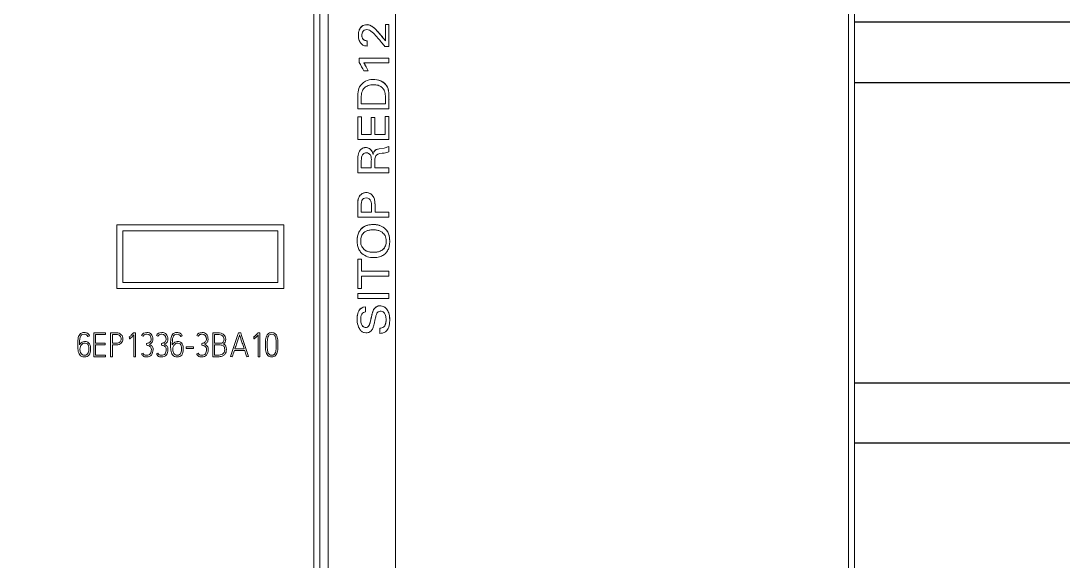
# Model space of a CAD drawing. Header units: millimetres. Extents: x 41350 to 54029, y 25852 to 34717.
# Drawn here: x 47070 to 47156.8, y 33707.2 to 33752.2 of the extents above; entities that cross this region are included whole.
import ezdxf

# ---------------------------------------------------------------- set-up
doc = ezdxf.new("R2010")
doc.units = ezdxf.units.MM
doc.set_wipeout_variables(frame=1)
for name, color, linetype, lineweight in [('000-PI-Oprema', 30, 'Continuous', 5), ('000-SI-Oprema', 30, 'Continuous', 5), ('SI-ORMAR-Oprema', 30, 'Continuous', 5)]:
    doc.layers.add(name, color=color, linetype=linetype, lineweight=lineweight)
doc.layers.add('004-PI-DIN Šina', color=3, linetype='Continuous')

# ---------------------------------------------------------------- blocks, each defined once
blk = doc.blocks.new('*U276')
at = {"layer": '004-PI-DIN Šina'}
blk.add_lwpolyline([(440, -17.5), (440, 17.5), (0, 17.5), (0, -17.5)], close=True, dxfattribs=at)
for points in [[(0, 12.5), (440, 12.5)], [(0, -12.5), (440, -12.5)]]:
    blk.add_lwpolyline(points, dxfattribs=at)
blk = doc.blocks.new('SITOP PSU8200')
blk.add_wipeout([(0, 125), (90, 125), (90, 0), (0, 0)]).dxf.layer = '000-PI-Oprema'
at = {"layer": '000-PI-Oprema'}
for p, q in [((90, 121.75), (90, 34.7)), ((73.6, 57.832), (73.6, 63.132)), ((73.6, 63.132), (87.5, 63.132)), ((74.1, 58.332), (74.1, 62.632)), ((74.1, 62.632), (87, 62.632)), ((87, 62.632), (87, 58.332)), ((87.5, 63.132), (87.5, 57.832)), ((87, 58.332), (74.1, 58.332)), ((87.5, 57.832), (73.6, 57.832))]:
    blk.add_line(p, q, dxfattribs=at)
for points, knots in [([(71.323, 53.923), (71.28, 54.005), (71.22, 54.068), (71.065, 54.157), (70.977, 54.179), (70.79, 54.179), (70.716, 54.165), (70.596, 54.11), (70.546, 54.072), (70.468, 53.975), (70.438, 53.919), (70.395, 53.789), (70.381, 53.719), (70.362, 53.567), (70.356, 53.488), (70.355, 53.405)], [0, 0, 0, 0, 0.154506, 0.154506, 0.308664, 0.308664, 0.448109, 0.448109, 0.586777, 0.586777, 0.72417, 0.72417, 0.862085, 0.862085, 1, 1, 1, 1]), ([(70.493, 53.155), (70.493, 53.296), (70.497, 53.42), (70.51, 53.639), (70.526, 53.731), (70.577, 53.883), (70.616, 53.941), (70.718, 54.02), (70.788, 54.04), (70.949, 54.04), (71.012, 54.024), (71.123, 53.961), (71.166, 53.916), (71.195, 53.857)], [0, 0, 0, 0, 0.180033, 0.180033, 0.360065, 0.360065, 0.539529, 0.539529, 0.719689, 0.719689, 0.859455, 0.859455, 1, 1, 1, 1]), ([(73.788, 54.116), (73.717, 54.146), (73.635, 54.162), (73.389, 54.162), (73.236, 54.162), (73.082, 54.162)], [0, 0, 0, 0, 0.376445, 0.376445, 1, 1, 1, 1]), ([(73.223, 53.144), (73.33, 53.144), (73.436, 53.144), (73.718, 53.144), (73.859, 53.195), (74.012, 53.343), (74.048, 53.395), (74.096, 53.514), (74.108, 53.576), (74.108, 53.705), (74.096, 53.769), (74.048, 53.892), (74.013, 53.948), (73.918, 54.046), (73.859, 54.085), (73.788, 54.116)], [0, 0, 0, 0, 0.155477, 0.155477, 0.412756, 0.412756, 0.530021, 0.530021, 0.647981, 0.647981, 0.765204, 0.765204, 0.883097, 0.883097, 1, 1, 1, 1]), ([(73.223, 54.02), (73.33, 54.02), (73.436, 54.02), (73.613, 54.02), (73.675, 54.009), (73.78, 53.965), (73.824, 53.936), (73.896, 53.864), (73.923, 53.823), (73.958, 53.732), (73.967, 53.686), (73.967, 53.596), (73.959, 53.552), (73.926, 53.467), (73.9, 53.43), (73.829, 53.363), (73.785, 53.336), (73.68, 53.296), (73.616, 53.285), (73.436, 53.285), (73.33, 53.285), (73.223, 53.285)], [0, 0, 0, 0, 0.138437, 0.138437, 0.229965, 0.229965, 0.322093, 0.322093, 0.414221, 0.414221, 0.507071, 0.507071, 0.597457, 0.597457, 0.688595, 0.688595, 0.779179, 0.779179, 0.869764, 0.869764, 1, 1, 1, 1]), ([(74.952, 54.129), (74.919, 54.092), (74.884, 54.054), (74.814, 53.978), (74.781, 53.944), (74.72, 53.881), (74.693, 53.854), (74.645, 53.812), (74.628, 53.799), (74.619, 53.793)], [0, 0, 0, 0, 0.246301, 0.246301, 0.49535, 0.49535, 0.747675, 0.747675, 1, 1, 1, 1]), ([(74.673, 53.662), (74.685, 53.666), (74.704, 53.679), (74.756, 53.721), (74.79, 53.753), (74.877, 53.84), (74.935, 53.901), (75.007, 53.979)], [0, 0, 0, 0, 0.329547, 0.329547, 0.664773, 0.664773, 1, 1, 1, 1]), ([(75.146, 54.151), (75.123, 54.151), (75.1, 54.151), (75.042, 54.151), (75.006, 54.151), (74.971, 54.151)], [0, 0, 0, 0, 0.395349, 0.395349, 1, 1, 1, 1]), ([(75.779, 53.865), (75.797, 53.902), (75.819, 53.932), (75.869, 53.978), (75.895, 53.996), (75.951, 54.02), (75.979, 54.028), (76.009, 54.033)], [0, 0, 0, 0, 0.333311, 0.333311, 0.663719, 0.663719, 1, 1, 1, 1]), ([(76.009, 54.033), (76.039, 54.038), (76.067, 54.04), (76.335, 54.04), (76.456, 53.897), (76.456, 53.549), (76.444, 53.499), (76.398, 53.421), (76.368, 53.389), (76.296, 53.339), (76.255, 53.32), (76.164, 53.29), (76.12, 53.276), (76.076, 53.263)], [0, 0, 0, 0, 0.059158, 0.059158, 0.56586, 0.56586, 0.674388, 0.674388, 0.782915, 0.782915, 0.890874, 0.890874, 1, 1, 1, 1]), ([(76.314, 53.199), (76.347, 53.216), (76.381, 53.235), (76.447, 53.277), (76.477, 53.304), (76.533, 53.367), (76.555, 53.404), (76.589, 53.491), (76.597, 53.545), (76.597, 53.793), (76.553, 53.933), (76.38, 54.129), (76.256, 54.179), (76.095, 54.179)], [0, 0, 0, 0, 0.104207, 0.104207, 0.209327, 0.209327, 0.313022, 0.313022, 0.416716, 0.416716, 0.708358, 0.708358, 1, 1, 1, 1]), ([(77.019, 53.865), (77.037, 53.902), (77.059, 53.932), (77.109, 53.978), (77.135, 53.996), (77.191, 54.02), (77.219, 54.028), (77.249, 54.033)], [0, 0, 0, 0, 0.333311, 0.333311, 0.663719, 0.663719, 1, 1, 1, 1]), ([(77.249, 54.033), (77.279, 54.038), (77.307, 54.04), (77.575, 54.04), (77.696, 53.897), (77.696, 53.549), (77.684, 53.499), (77.638, 53.421), (77.608, 53.389), (77.536, 53.339), (77.495, 53.32), (77.405, 53.29), (77.36, 53.276), (77.316, 53.263)], [0, 0, 0, 0, 0.059158, 0.059158, 0.56586, 0.56586, 0.674388, 0.674388, 0.782915, 0.782915, 0.890874, 0.890874, 1, 1, 1, 1]), ([(77.554, 53.199), (77.588, 53.216), (77.621, 53.235), (77.687, 53.277), (77.718, 53.304), (77.773, 53.367), (77.796, 53.404), (77.829, 53.491), (77.837, 53.545), (77.837, 53.793), (77.794, 53.933), (77.62, 54.129), (77.496, 54.179), (77.335, 54.179)], [0, 0, 0, 0, 0.104207, 0.104207, 0.209327, 0.209327, 0.313022, 0.313022, 0.416716, 0.416716, 0.708358, 0.708358, 1, 1, 1, 1]), ([(79.043, 53.923), (79.001, 54.005), (78.941, 54.068), (78.786, 54.157), (78.698, 54.179), (78.511, 54.179), (78.436, 54.165), (78.316, 54.11), (78.267, 54.072), (78.189, 53.975), (78.159, 53.919), (78.116, 53.789), (78.102, 53.719), (78.083, 53.567), (78.077, 53.488), (78.076, 53.405)], [0, 0, 0, 0, 0.154506, 0.154506, 0.308664, 0.308664, 0.448109, 0.448109, 0.586777, 0.586777, 0.72417, 0.72417, 0.862085, 0.862085, 1, 1, 1, 1]), ([(78.214, 53.155), (78.214, 53.296), (78.217, 53.42), (78.23, 53.639), (78.247, 53.731), (78.298, 53.883), (78.337, 53.941), (78.439, 54.02), (78.509, 54.04), (78.67, 54.04), (78.733, 54.024), (78.844, 53.961), (78.887, 53.916), (78.916, 53.857)], [0, 0, 0, 0, 0.180033, 0.180033, 0.360065, 0.360065, 0.539529, 0.539529, 0.719689, 0.719689, 0.859455, 0.859455, 1, 1, 1, 1]), ([(80.373, 53.865), (80.392, 53.902), (80.413, 53.932), (80.463, 53.978), (80.49, 53.996), (80.545, 54.02), (80.574, 54.028), (80.603, 54.033)], [0, 0, 0, 0, 0.333311, 0.333311, 0.663719, 0.663719, 1, 1, 1, 1]), ([(80.603, 54.033), (80.633, 54.038), (80.662, 54.04), (80.93, 54.04), (81.05, 53.897), (81.05, 53.549), (81.039, 53.499), (80.992, 53.421), (80.963, 53.389), (80.89, 53.339), (80.85, 53.32), (80.759, 53.29), (80.714, 53.276), (80.67, 53.263)], [0, 0, 0, 0, 0.059158, 0.059158, 0.56586, 0.56586, 0.674388, 0.674388, 0.782915, 0.782915, 0.890874, 0.890874, 1, 1, 1, 1]), ([(80.909, 53.199), (80.942, 53.216), (80.975, 53.235), (81.041, 53.277), (81.072, 53.304), (81.128, 53.367), (81.15, 53.404), (81.183, 53.491), (81.191, 53.545), (81.191, 53.793), (81.148, 53.933), (80.974, 54.129), (80.85, 54.179), (80.69, 54.179)], [0, 0, 0, 0, 0.104207, 0.104207, 0.209327, 0.209327, 0.313022, 0.313022, 0.416716, 0.416716, 0.708358, 0.708358, 1, 1, 1, 1]), ([(82.28, 54.119), (82.202, 54.146), (82.115, 54.159), (81.873, 54.159), (81.725, 54.159), (81.577, 54.159)], [0, 0, 0, 0, 0.389262, 0.389262, 1, 1, 1, 1]), ([(81.718, 54.018), (81.819, 54.018), (81.92, 54.018), (82.095, 54.018), (82.162, 54.008), (82.284, 53.969), (82.337, 53.942), (82.382, 53.907)], [0, 0, 0, 0, 0.405955, 0.405955, 0.703873, 0.703873, 1, 1, 1, 1]), ([(82.382, 53.907), (82.426, 53.871), (82.46, 53.829), (82.508, 53.731), (82.52, 53.677), (82.52, 53.515), (82.492, 53.433), (82.379, 53.315), (82.302, 53.285), (82.042, 53.285), (81.88, 53.285), (81.718, 53.285)], [0, 0, 0, 0, 0.120276, 0.120276, 0.23975, 0.23975, 0.448419, 0.448419, 0.656341, 0.656341, 1, 1, 1, 1]), ([(82.479, 53.227), (82.536, 53.27), (82.581, 53.324), (82.646, 53.455), (82.662, 53.531), (82.662, 53.698), (82.646, 53.771), (82.583, 53.904), (82.539, 53.961), (82.426, 54.055), (82.359, 54.092), (82.28, 54.119)], [0, 0, 0, 0, 0.21165, 0.21165, 0.42225, 0.42225, 0.615136, 0.615136, 0.807568, 0.807568, 1, 1, 1, 1]), ([(83.43, 52.83), (83.471, 52.952), (83.512, 53.077), (83.597, 53.33), (83.637, 53.448), (83.711, 53.664), (83.742, 53.757), (83.768, 53.836)], [0, 0, 0, 0, 0.332745, 0.332745, 0.665812, 0.665812, 1, 1, 1, 1]), ([(83.818, 53.987), (83.826, 53.965), (83.842, 53.914), (83.892, 53.757), (83.922, 53.664), (83.992, 53.447), (84.03, 53.33), (84.114, 53.077), (84.154, 52.952), (84.193, 52.83)], [0, 0, 0, 0, 0.249187, 0.249187, 0.49992, 0.49992, 0.750079, 0.750079, 1, 1, 1, 1]), ([(85.316, 54.129), (85.283, 54.092), (85.249, 54.054), (85.178, 53.978), (85.146, 53.944), (85.085, 53.881), (85.057, 53.854), (85.009, 53.812), (84.993, 53.799), (84.983, 53.793)], [0, 0, 0, 0, 0.246301, 0.246301, 0.49535, 0.49535, 0.747675, 0.747675, 1, 1, 1, 1]), ([(85.037, 53.662), (85.05, 53.666), (85.069, 53.679), (85.12, 53.721), (85.155, 53.753), (85.242, 53.84), (85.3, 53.901), (85.372, 53.979)], [0, 0, 0, 0, 0.329547, 0.329547, 0.664773, 0.664773, 1, 1, 1, 1]), ([(85.51, 54.151), (85.487, 54.151), (85.464, 54.151), (85.406, 54.151), (85.371, 54.151), (85.336, 54.151)], [0, 0, 0, 0, 0.395349, 0.395349, 1, 1, 1, 1]), ([(86.49, 54.173), (86.353, 54.173), (86.244, 54.132), (86.116, 54.005), (86.08, 53.951), (86.031, 53.829), (86.012, 53.761), (85.988, 53.613), (85.981, 53.533), (85.978, 53.361), (85.976, 53.27), (85.976, 53.164), (85.976, 53.154), (85.976, 53.048), (85.977, 52.957), (85.981, 52.787), (85.988, 52.707), (86.012, 52.559), (86.03, 52.492), (86.081, 52.37), (86.117, 52.316), (86.165, 52.27)], [0, 0, 0, 0, 0.177737, 0.177737, 0.278353, 0.278353, 0.379778, 0.379778, 0.481203, 0.481203, 0.583119, 0.583119, 0.594059, 0.594059, 0.695975, 0.695975, 0.797396, 0.797396, 0.898816, 0.898816, 1, 1, 1, 1]), ([(86.18, 52.503), (86.161, 52.556), (86.147, 52.617), (86.128, 52.75), (86.122, 52.822), (86.119, 52.977), (86.118, 53.059), (86.118, 53.154), (86.118, 53.164), (86.118, 53.263), (86.119, 53.346), (86.123, 53.502), (86.128, 53.573), (86.144, 53.707), (86.158, 53.766), (86.197, 53.87), (86.225, 53.914), (86.262, 53.951)], [0, 0, 0, 0, 0.13694, 0.13694, 0.273879, 0.273879, 0.410836, 0.410836, 0.427436, 0.427436, 0.570291, 0.570291, 0.713127, 0.713127, 0.856071, 0.856071, 1, 1, 1, 1]), ([(86.262, 53.951), (86.314, 54.005), (86.39, 54.031), (86.588, 54.031), (86.664, 54.005), (86.717, 53.951)], [0, 0, 0, 0, 0.505133, 0.505133, 1, 1, 1, 1]), ([(86.811, 52.27), (86.858, 52.316), (86.894, 52.37), (86.946, 52.492), (86.964, 52.559), (86.989, 52.707), (86.996, 52.787), (86.999, 52.957), (87, 53.048), (87, 53.154), (87, 53.164), (87, 53.27), (86.999, 53.361), (86.995, 53.533), (86.989, 53.613), (86.966, 53.761), (86.949, 53.829), (86.899, 53.951), (86.863, 54.005), (86.735, 54.132), (86.627, 54.173), (86.49, 54.173)], [0, 0, 0, 0, 0.101552, 0.101552, 0.203103, 0.203103, 0.304655, 0.304655, 0.406702, 0.406702, 0.417657, 0.417657, 0.519704, 0.519704, 0.621261, 0.621261, 0.722734, 0.722734, 0.823398, 0.823398, 1, 1, 1, 1]), ([(86.717, 53.951), (86.752, 53.914), (86.78, 53.87), (86.821, 53.766), (86.835, 53.707), (86.852, 53.574), (86.857, 53.502), (86.86, 53.346), (86.861, 53.263), (86.861, 53.164), (86.861, 53.154), (86.861, 53.059), (86.861, 52.977), (86.857, 52.822), (86.851, 52.75), (86.833, 52.617), (86.818, 52.556), (86.777, 52.45), (86.748, 52.404), (86.66, 52.315), (86.586, 52.289), (86.49, 52.289)], [0, 0, 0, 0, 0.108191, 0.108191, 0.215649, 0.215649, 0.323026, 0.323026, 0.430417, 0.430417, 0.442896, 0.442896, 0.545853, 0.545853, 0.648798, 0.648798, 0.751742, 0.751742, 0.855373, 0.855373, 1, 1, 1, 1]), ([(70.355, 53.405), (70.353, 53.322), (70.352, 53.238), (70.352, 53.089), (70.353, 53.017), (70.357, 52.866), (70.362, 52.79), (70.383, 52.641), (70.399, 52.569), (70.444, 52.432), (70.475, 52.372), (70.556, 52.266), (70.608, 52.224), (70.734, 52.161), (70.811, 52.145), (71.065, 52.145), (71.19, 52.199), (71.367, 52.414), (71.412, 52.581), (71.412, 53.053), (71.356, 53.226), (71.171, 53.4), (71.073, 53.435), (70.951, 53.435)], [0, 0, 0, 0, 0.091329, 0.091329, 0.163947, 0.163947, 0.236945, 0.236945, 0.309557, 0.309557, 0.381653, 0.381653, 0.45375, 0.45375, 0.52566, 0.52566, 0.650558, 0.650558, 0.775688, 0.775688, 0.90998, 0.90998, 1, 1, 1, 1]), ([(70.553, 52.584), (70.536, 52.637), (70.527, 52.689), (70.527, 52.795), (70.53, 52.843), (70.543, 52.929), (70.553, 52.966), (70.566, 53)], [0, 0, 0, 0, 0.309824, 0.309824, 0.654912, 0.654912, 1, 1, 1, 1]), ([(70.611, 53.09), (70.629, 53.117), (70.649, 53.143), (70.736, 53.245), (70.816, 53.285), (70.927, 53.292), (70.942, 53.293), (70.957, 53.294)], [0, 0, 0, 0, 0.23018, 0.23018, 0.897642, 0.897642, 1, 1, 1, 1]), ([(70.957, 53.294), (71.038, 53.294), (71.103, 53.272), (71.231, 53.154), (71.27, 53.014), (71.27, 52.764), (71.267, 52.712), (71.252, 52.594), (71.236, 52.537), (71.185, 52.428), (71.149, 52.382), (71.101, 52.343)], [0, 0, 0, 0, 0.266877, 0.266877, 0.711236, 0.711236, 0.807148, 0.807148, 0.90371, 0.90371, 1, 1, 1, 1]), ([(75.651, 52.4), (75.664, 52.371), (75.681, 52.341), (75.721, 52.28), (75.748, 52.252), (75.815, 52.205), (75.855, 52.185), (75.947, 52.155), (76.003, 52.148), (76.245, 52.148), (76.38, 52.202), (76.567, 52.416), (76.614, 52.571), (76.614, 52.827), (76.607, 52.877), (76.579, 52.964), (76.56, 53.002), (76.509, 53.069), (76.478, 53.098), (76.402, 53.15), (76.36, 53.175), (76.314, 53.199)], [0, 0, 0, 0, 0.082933, 0.082933, 0.165865, 0.165865, 0.248798, 0.248798, 0.33086, 0.33086, 0.547024, 0.547024, 0.763594, 0.763594, 0.822976, 0.822976, 0.882358, 0.882358, 0.941393, 0.941393, 1, 1, 1, 1]), ([(76.084, 53.124), (76.128, 53.117), (76.173, 53.106), (76.264, 53.076), (76.305, 53.055), (76.381, 53.002), (76.412, 52.968), (76.46, 52.884), (76.472, 52.835), (76.472, 52.778)], [0, 0, 0, 0, 0.248912, 0.248912, 0.499854, 0.499854, 0.749011, 0.749011, 1, 1, 1, 1]), ([(76.891, 52.4), (76.904, 52.371), (76.921, 52.341), (76.961, 52.28), (76.988, 52.252), (77.055, 52.205), (77.095, 52.185), (77.187, 52.155), (77.243, 52.148), (77.486, 52.148), (77.62, 52.202), (77.807, 52.416), (77.854, 52.571), (77.854, 52.827), (77.847, 52.877), (77.819, 52.964), (77.8, 53.002), (77.749, 53.069), (77.718, 53.098), (77.642, 53.15), (77.6, 53.175), (77.554, 53.199)], [0, 0, 0, 0, 0.082933, 0.082933, 0.165865, 0.165865, 0.248798, 0.248798, 0.33086, 0.33086, 0.547024, 0.547024, 0.763594, 0.763594, 0.822976, 0.822976, 0.882358, 0.882358, 0.941393, 0.941393, 1, 1, 1, 1]), ([(77.324, 53.124), (77.368, 53.117), (77.413, 53.106), (77.504, 53.076), (77.545, 53.055), (77.621, 53.002), (77.652, 52.968), (77.7, 52.884), (77.712, 52.835), (77.712, 52.778)], [0, 0, 0, 0, 0.248912, 0.248912, 0.499854, 0.499854, 0.749011, 0.749011, 1, 1, 1, 1]), ([(78.076, 53.405), (78.074, 53.322), (78.073, 53.238), (78.073, 53.089), (78.074, 53.017), (78.078, 52.866), (78.083, 52.79), (78.104, 52.641), (78.12, 52.569), (78.164, 52.432), (78.196, 52.372), (78.277, 52.266), (78.329, 52.224), (78.455, 52.161), (78.532, 52.145), (78.786, 52.145), (78.911, 52.199), (79.088, 52.414), (79.132, 52.581), (79.132, 53.053), (79.077, 53.226), (78.892, 53.4), (78.794, 53.435), (78.672, 53.435)], [0, 0, 0, 0, 0.091329, 0.091329, 0.163947, 0.163947, 0.236945, 0.236945, 0.309557, 0.309557, 0.381653, 0.381653, 0.45375, 0.45375, 0.52566, 0.52566, 0.650558, 0.650558, 0.775688, 0.775688, 0.90998, 0.90998, 1, 1, 1, 1]), ([(78.274, 52.584), (78.256, 52.637), (78.247, 52.689), (78.247, 52.795), (78.251, 52.843), (78.264, 52.929), (78.273, 52.966), (78.286, 53)], [0, 0, 0, 0, 0.309824, 0.309824, 0.654912, 0.654912, 1, 1, 1, 1]), ([(78.332, 53.09), (78.35, 53.117), (78.369, 53.143), (78.457, 53.245), (78.537, 53.285), (78.648, 53.292), (78.663, 53.293), (78.677, 53.294)], [0, 0, 0, 0, 0.23018, 0.23018, 0.897642, 0.897642, 1, 1, 1, 1]), ([(78.677, 53.294), (78.759, 53.294), (78.824, 53.272), (78.951, 53.154), (78.991, 53.014), (78.991, 52.764), (78.987, 52.712), (78.973, 52.594), (78.957, 52.537), (78.906, 52.428), (78.87, 52.382), (78.822, 52.343)], [0, 0, 0, 0, 0.266877, 0.266877, 0.711236, 0.711236, 0.807148, 0.807148, 0.90371, 0.90371, 1, 1, 1, 1]), ([(80.245, 52.4), (80.258, 52.371), (80.275, 52.341), (80.316, 52.28), (80.343, 52.252), (80.409, 52.205), (80.449, 52.185), (80.541, 52.155), (80.598, 52.148), (80.84, 52.148), (80.975, 52.202), (81.161, 52.416), (81.208, 52.571), (81.208, 52.827), (81.201, 52.877), (81.174, 52.964), (81.154, 53.002), (81.104, 53.069), (81.073, 53.098), (80.997, 53.15), (80.954, 53.175), (80.909, 53.199)], [0, 0, 0, 0, 0.082933, 0.082933, 0.165865, 0.165865, 0.248798, 0.248798, 0.33086, 0.33086, 0.547024, 0.547024, 0.763594, 0.763594, 0.822976, 0.822976, 0.882358, 0.882358, 0.941393, 0.941393, 1, 1, 1, 1]), ([(80.678, 53.124), (80.722, 53.117), (80.768, 53.106), (80.858, 53.076), (80.9, 53.055), (80.976, 53.002), (81.007, 52.968), (81.055, 52.884), (81.067, 52.835), (81.067, 52.778)], [0, 0, 0, 0, 0.248912, 0.248912, 0.499854, 0.499854, 0.749011, 0.749011, 1, 1, 1, 1]), ([(81.577, 52.162), (81.722, 52.162), (81.867, 52.162), (82.158, 52.162), (82.278, 52.18), (82.46, 52.254), (82.532, 52.302), (82.636, 52.418), (82.671, 52.484), (82.708, 52.628), (82.717, 52.698), (82.717, 52.994), (82.638, 53.148), (82.479, 53.227)], [0, 0, 0, 0, 0.119, 0.119, 0.238554, 0.238554, 0.358109, 0.358109, 0.478079, 0.478079, 0.598523, 0.598523, 1, 1, 1, 1]), ([(81.718, 53.147), (81.88, 53.147), (82.042, 53.147), (82.333, 53.147), (82.427, 53.116), (82.487, 53.055)], [0, 0, 0, 0, 0.556073, 0.556073, 1, 1, 1, 1]), ([(82.487, 53.055), (82.546, 52.994), (82.576, 52.898), (82.576, 52.663), (82.557, 52.58), (82.485, 52.456), (82.44, 52.409), (82.328, 52.345), (82.268, 52.324), (82.137, 52.305), (82.074, 52.3), (81.915, 52.3), (81.816, 52.3), (81.718, 52.3)], [0, 0, 0, 0, 0.18569, 0.18569, 0.331835, 0.331835, 0.477566, 0.477566, 0.622965, 0.622965, 0.767485, 0.767485, 1, 1, 1, 1]), ([(70.748, 52.33), (70.703, 52.359), (70.663, 52.395), (70.596, 52.482), (70.57, 52.53), (70.553, 52.584)], [0, 0, 0, 0, 0.5, 0.5, 1, 1, 1, 1]), ([(71.101, 52.343), (71.053, 52.306), (70.987, 52.287), (70.847, 52.287), (70.795, 52.301), (70.748, 52.33)], [0, 0, 0, 0, 0.592486, 0.592486, 1, 1, 1, 1]), ([(76.472, 52.778), (76.47, 52.611), (76.437, 52.488), (76.308, 52.329), (76.207, 52.289), (75.992, 52.289), (75.931, 52.303), (75.84, 52.356), (75.805, 52.4), (75.779, 52.458)], [0, 0, 0, 0, 0.320725, 0.320725, 0.639666, 0.639666, 0.820432, 0.820432, 1, 1, 1, 1]), ([(77.712, 52.778), (77.71, 52.611), (77.677, 52.488), (77.548, 52.329), (77.447, 52.289), (77.232, 52.289), (77.171, 52.303), (77.08, 52.356), (77.045, 52.4), (77.019, 52.458)], [0, 0, 0, 0, 0.320725, 0.320725, 0.639666, 0.639666, 0.820432, 0.820432, 1, 1, 1, 1]), ([(78.469, 52.33), (78.423, 52.359), (78.384, 52.395), (78.317, 52.482), (78.291, 52.53), (78.274, 52.584)], [0, 0, 0, 0, 0.5, 0.5, 1, 1, 1, 1]), ([(78.822, 52.343), (78.774, 52.306), (78.708, 52.287), (78.568, 52.287), (78.516, 52.301), (78.469, 52.33)], [0, 0, 0, 0, 0.592486, 0.592486, 1, 1, 1, 1]), ([(81.067, 52.778), (81.065, 52.611), (81.032, 52.488), (80.902, 52.329), (80.801, 52.289), (80.587, 52.289), (80.525, 52.303), (80.435, 52.356), (80.399, 52.4), (80.373, 52.458)], [0, 0, 0, 0, 0.320725, 0.320725, 0.639666, 0.639666, 0.820432, 0.820432, 1, 1, 1, 1]), ([(84.24, 52.689), (84.264, 52.611), (84.287, 52.54), (84.329, 52.41), (84.348, 52.354), (84.385, 52.249), (84.403, 52.196), (84.418, 52.148)], [0, 0, 0, 0, 0.313955, 0.313955, 0.626136, 0.626136, 1, 1, 1, 1]), ([(86.165, 52.27), (86.245, 52.189), (86.353, 52.148), (86.625, 52.148), (86.732, 52.189), (86.811, 52.27)], [0, 0, 0, 0, 0.503737, 0.503737, 1, 1, 1, 1]), ([(86.49, 52.289), (86.392, 52.289), (86.317, 52.315), (86.228, 52.404), (86.2, 52.45), (86.18, 52.503)], [0, 0, 0, 0, 0.582569, 0.582569, 1, 1, 1, 1])]:
    blk.add_open_spline(points, degree=3, knots=knots, dxfattribs=at)
for points in [[(71.195, 53.857), (71.238, 53.879), (71.28, 53.901), (71.323, 53.923)], [(71.67, 54.162), (71.67, 53.497), (71.67, 52.832), (71.67, 52.168)], [(72.666, 54.162), (72.334, 54.162), (72.002, 54.162), (71.67, 54.162)], [(71.809, 54.02), (72.094, 54.02), (72.38, 54.02), (72.666, 54.02)], [(71.809, 54.02), (72.094, 54.02), (72.38, 54.02), (72.666, 54.02)], [(71.809, 53.288), (71.809, 53.532), (71.809, 53.776), (71.809, 54.02)], [(72.666, 54.02), (72.666, 54.068), (72.666, 54.115), (72.666, 54.162)], [(73.082, 54.162), (73.082, 53.495), (73.082, 52.829), (73.082, 52.162)], [(73.223, 53.285), (73.223, 53.53), (73.223, 53.775), (73.223, 54.02)], [(74.619, 53.793), (74.624, 53.795), (74.63, 53.797), (74.636, 53.799)], [(74.619, 53.793), (74.624, 53.795), (74.63, 53.797), (74.636, 53.799)], [(74.636, 53.799), (74.638, 53.751), (74.641, 53.704), (74.644, 53.657)], [(74.971, 54.151), (74.965, 54.143), (74.958, 54.136), (74.952, 54.129)], [(75.007, 53.979), (75.007, 53.372), (75.007, 52.766), (75.007, 52.159)], [(75.146, 52.159), (75.146, 52.823), (75.146, 53.487), (75.146, 54.151)], [(76.095, 54.179), (75.882, 54.179), (75.734, 54.095), (75.651, 53.929)], [(75.651, 53.929), (75.693, 53.908), (75.736, 53.886), (75.779, 53.865)], [(77.335, 54.179), (77.122, 54.179), (76.974, 54.095), (76.891, 53.929)], [(76.891, 53.929), (76.934, 53.908), (76.976, 53.886), (77.019, 53.865)], [(78.916, 53.857), (78.958, 53.879), (79.001, 53.901), (79.043, 53.923)], [(80.69, 54.179), (80.477, 54.179), (80.329, 54.095), (80.245, 53.929)], [(80.245, 53.929), (80.288, 53.908), (80.33, 53.886), (80.373, 53.865)], [(81.577, 54.159), (81.577, 53.493), (81.577, 52.828), (81.577, 52.162)], [(81.718, 53.285), (81.718, 53.529), (81.718, 53.774), (81.718, 54.018)], [(83.729, 54.165), (83.508, 53.507), (83.288, 52.85), (83.067, 52.192)], [(83.907, 54.165), (83.848, 54.165), (83.789, 54.165), (83.729, 54.165)], [(83.768, 53.836), (83.794, 53.914), (83.811, 53.965), (83.818, 53.987)], [(84.553, 52.192), (84.338, 52.85), (84.122, 53.507), (83.907, 54.165)], [(84.983, 53.793), (84.989, 53.795), (84.994, 53.797), (85, 53.799)], [(84.983, 53.793), (84.989, 53.795), (84.994, 53.797), (85, 53.799)], [(85, 53.799), (85.003, 53.751), (85.006, 53.704), (85.009, 53.657)], [(85.336, 54.151), (85.329, 54.143), (85.323, 54.136), (85.316, 54.129)], [(85.372, 53.979), (85.372, 53.372), (85.372, 52.766), (85.372, 52.159)], [(85.51, 52.159), (85.51, 52.823), (85.51, 53.487), (85.51, 54.151)], [(70.566, 53.261), (70.536, 53.229), (70.512, 53.194), (70.493, 53.155)], [(70.901, 53.432), (70.766, 53.423), (70.654, 53.366), (70.566, 53.261)], [(70.566, 53), (70.578, 53.033), (70.594, 53.063), (70.611, 53.09)], [(70.951, 53.435), (70.935, 53.434), (70.918, 53.433), (70.901, 53.432)], [(72.613, 53.288), (72.345, 53.288), (72.077, 53.288), (71.809, 53.288)], [(71.809, 53.15), (72.077, 53.15), (72.345, 53.15), (72.613, 53.15)], [(71.809, 52.306), (71.809, 52.587), (71.809, 52.868), (71.809, 53.15)], [(71.809, 53.15), (72.077, 53.15), (72.345, 53.15), (72.613, 53.15)], [(72.613, 53.15), (72.613, 53.196), (72.613, 53.242), (72.613, 53.288)], [(73.223, 52.162), (73.223, 52.489), (73.223, 52.817), (73.223, 53.144)], [(74.644, 53.657), (74.651, 53.657), (74.661, 53.659), (74.673, 53.662)], [(76.076, 53.263), (76.078, 53.217), (76.081, 53.171), (76.084, 53.124)], [(77.316, 53.263), (77.318, 53.217), (77.321, 53.171), (77.324, 53.124)], [(78.286, 53.261), (78.257, 53.229), (78.233, 53.194), (78.214, 53.155)], [(78.622, 53.432), (78.487, 53.423), (78.375, 53.366), (78.286, 53.261)], [(78.286, 53), (78.299, 53.033), (78.315, 53.063), (78.332, 53.09)], [(78.672, 53.435), (78.655, 53.434), (78.639, 53.433), (78.622, 53.432)], [(79.987, 52.997), (79.776, 52.997), (79.565, 52.997), (79.355, 52.997)], [(79.355, 52.997), (79.355, 52.95), (79.355, 52.903), (79.355, 52.855)], [(79.987, 52.855), (79.987, 52.903), (79.987, 52.95), (79.987, 52.997)], [(80.67, 53.263), (80.673, 53.217), (80.675, 53.171), (80.678, 53.124)], [(81.718, 52.3), (81.718, 52.583), (81.718, 52.865), (81.718, 53.147)], [(85.009, 53.657), (85.016, 53.657), (85.026, 53.659), (85.037, 53.662)], [(71.67, 52.168), (72.002, 52.168), (72.334, 52.168), (72.666, 52.168)], [(71.67, 52.168), (72.002, 52.168), (72.334, 52.168), (72.666, 52.168)], [(72.666, 52.306), (72.38, 52.306), (72.094, 52.306), (71.809, 52.306)], [(72.666, 52.168), (72.666, 52.214), (72.666, 52.26), (72.666, 52.306)], [(73.082, 52.162), (73.129, 52.162), (73.176, 52.162), (73.223, 52.162)], [(73.082, 52.162), (73.129, 52.162), (73.176, 52.162), (73.223, 52.162)], [(75.007, 52.159), (75.054, 52.159), (75.1, 52.159), (75.146, 52.159)], [(75.007, 52.159), (75.054, 52.159), (75.1, 52.159), (75.146, 52.159)], [(75.779, 52.458), (75.736, 52.439), (75.693, 52.42), (75.651, 52.4)], [(77.019, 52.458), (76.976, 52.439), (76.934, 52.42), (76.891, 52.4)], [(79.355, 52.855), (79.565, 52.855), (79.776, 52.855), (79.987, 52.855)], [(79.355, 52.855), (79.565, 52.855), (79.776, 52.855), (79.987, 52.855)], [(80.373, 52.458), (80.33, 52.439), (80.288, 52.42), (80.245, 52.4)], [(83.067, 52.192), (83.111, 52.178), (83.155, 52.163), (83.2, 52.148)], [(83.067, 52.192), (83.111, 52.178), (83.155, 52.163), (83.2, 52.148)], [(83.2, 52.148), (83.261, 52.328), (83.322, 52.509), (83.383, 52.689)], [(83.383, 52.689), (83.669, 52.689), (83.954, 52.689), (84.24, 52.689)], [(83.383, 52.689), (83.669, 52.689), (83.954, 52.689), (84.24, 52.689)], [(84.193, 52.83), (83.939, 52.83), (83.684, 52.83), (83.43, 52.83)], [(84.418, 52.148), (84.463, 52.163), (84.508, 52.178), (84.553, 52.192)], [(84.418, 52.148), (84.463, 52.163), (84.508, 52.178), (84.553, 52.192)], [(85.372, 52.159), (85.418, 52.159), (85.464, 52.159), (85.51, 52.159)], [(85.372, 52.159), (85.418, 52.159), (85.464, 52.159), (85.51, 52.159)]]:
    blk.add_open_spline(points, degree=3, dxfattribs=at)
blk = doc.blocks.new('sie_red1200')
blk.add_wipeout([(79772.309, 29415.963), (79772.309, 29280.971), (79817.309, 29280.971), (79817.301, 29415.963)]).dxf.layer = 'SI-ORMAR-Oprema'
at = {"layer": 'SI-ORMAR-Oprema'}
for p, q in [((79772.309, 29282.463), (79772.309, 29414.463)), ((79772.809, 29414.504), (79772.809, 29282.422)), ((79816.809, 29282.422), (79816.809, 29414.504)), ((79817.309, 29414.463), (79817.309, 29282.463)), ((79773.509, 29282.663), (79773.509, 29387.879)), ((79779.109, 29387.879), (79779.109, 29282.663)), ((79778.271, 29368.631), (79778.559, 29368.631)), ((79778.271, 29368.629), (79778.271, 29368.631)), ((79778.271, 29368.629), (79778.559, 29368.629)), ((79778.271, 29367.267), (79778.271, 29368.629)), ((79778.559, 29368.629), (79778.559, 29368.631)), ((79778.559, 29368.629), (79778.559, 29366.806)), ((79776.013, 29367.74), (79776.013, 29367.738)), ((79776.74, 29367.284), (79776.74, 29366.847)), ((79778.559, 29366.806), (79778.227, 29366.806)), ((79776.066, 29365.834), (79778.559, 29365.834)), ((79776.066, 29365.832), (79776.066, 29365.834)), ((79776.066, 29365.832), (79778.559, 29365.832)), ((79776.066, 29365.469), (79776.066, 29365.832)), ((79778.559, 29365.832), (79778.559, 29365.834)), ((79778.559, 29365.832), (79778.559, 29365.44)), ((79778.559, 29365.44), (79776.459, 29365.44)), ((79776.82, 29364.77), (79776.459, 29364.77)), ((79776.82, 29364.77), (79776.82, 29364.772)), ((79778.346, 29363.568), (79778.346, 29363.57)), ((79775.959, 29361.616), (79775.959, 29361.618)), ((79778.559, 29361.616), (79775.959, 29361.616)), ((79776.254, 29362.034), (79778.263, 29362.034)), ((79776.254, 29362.032), (79776.254, 29362.034)), ((79776.254, 29362.032), (79778.263, 29362.032)), ((79778.263, 29362.034), (79778.263, 29362.032)), ((79775.959, 29360.96), (79776.268, 29360.96)), ((79775.959, 29360.958), (79775.959, 29360.96)), ((79775.959, 29360.958), (79776.268, 29360.958)), ((79775.959, 29359.074), (79775.959, 29360.958)), ((79776.268, 29360.958), (79776.268, 29360.96)), ((79776.268, 29360.958), (79776.268, 29359.49)), ((79777.075, 29360.889), (79777.385, 29360.889)), ((79777.075, 29360.887), (79777.075, 29360.889)), ((79777.075, 29360.887), (79777.385, 29360.887)), ((79777.075, 29359.49), (79777.075, 29360.887)), ((79777.385, 29360.887), (79777.385, 29360.889)), ((79777.385, 29360.887), (79777.385, 29359.49)), ((79778.249, 29360.994), (79778.559, 29360.994)), ((79778.249, 29360.992), (79778.249, 29360.994)), ((79778.249, 29360.992), (79778.559, 29360.992)), ((79778.249, 29359.49), (79778.249, 29360.992)), ((79778.559, 29360.992), (79778.559, 29360.994)), ((79778.559, 29360.992), (79778.559, 29359.074)), ((79778.559, 29359.074), (79775.959, 29359.074)), ((79776.268, 29359.492), (79777.075, 29359.492)), ((79776.268, 29359.49), (79777.075, 29359.49)), ((79777.385, 29359.492), (79778.249, 29359.492)), ((79777.385, 29359.49), (79778.249, 29359.49)), ((79777.19, 29357.994), (79777.241, 29357.832)), ((79777.19, 29357.992), (79777.19, 29357.994)), ((79777.19, 29357.992), (79777.241, 29357.83)), ((79777.742, 29358.29), (79778.156, 29358.352)), ((79777.742, 29358.288), (79778.156, 29358.35)), ((79777.742, 29358.288), (79777.742, 29358.29)), ((79778.156, 29358.352), (79778.559, 29358.477)), ((79778.156, 29358.35), (79778.559, 29358.475)), ((79778.156, 29358.35), (79778.156, 29358.352)), ((79778.559, 29358.475), (79778.559, 29358.477)), ((79778.559, 29358.475), (79778.559, 29358.029)), ((79775.959, 29357.353), (79775.959, 29357.351)), ((79777.241, 29357.83), (79777.241, 29357.832)), ((79778.559, 29356.299), (79775.959, 29356.299)), ((79776.254, 29356.717), (79777.09, 29356.717)), ((79776.254, 29356.715), (79776.254, 29356.717)), ((79776.254, 29356.715), (79777.09, 29356.715)), ((79777.09, 29356.717), (79777.09, 29356.715)), ((79777.385, 29356.717), (79778.559, 29356.717)), ((79777.385, 29356.715), (79777.385, 29356.717)), ((79777.385, 29356.715), (79778.559, 29356.715)), ((79778.559, 29356.715), (79778.559, 29356.717)), ((79778.559, 29356.715), (79778.559, 29356.299)), ((79776.168, 29354.427), (79776.168, 29354.429)), ((79775.959, 29353.596), (79775.959, 29353.595)), ((79776.254, 29353.019), (79777.108, 29353.019)), ((79776.254, 29353.017), (79776.254, 29353.019)), ((79776.254, 29353.017), (79777.108, 29353.017)), ((79777.403, 29353.019), (79778.559, 29353.019)), ((79777.403, 29353.017), (79778.559, 29353.017)), ((79778.559, 29353.017), (79778.559, 29353.019)), ((79778.559, 29353.017), (79778.559, 29352.601)), ((79778.559, 29352.601), (79775.959, 29352.601)), ((79778.188, 29351.695), (79778.188, 29351.697)), ((79775.908, 29350.632), (79775.908, 29350.63)), ((79776.535, 29349.873), (79776.535, 29349.875)), ((79775.959, 29349.105), (79776.268, 29349.105)), ((79775.959, 29349.104), (79775.959, 29349.105)), ((79775.959, 29349.104), (79776.268, 29349.104)), ((79775.959, 29346.679), (79775.959, 29349.104)), ((79776.268, 29349.104), (79776.268, 29349.105)), ((79776.268, 29349.104), (79776.268, 29348.102)), ((79776.268, 29348.103), (79778.559, 29348.103)), ((79776.268, 29348.102), (79778.559, 29348.102)), ((79776.268, 29347.686), (79776.268, 29346.679)), ((79778.559, 29347.686), (79776.268, 29347.686)), ((79778.559, 29348.102), (79778.559, 29348.103)), ((79778.559, 29348.102), (79778.559, 29347.686)), ((79776.268, 29346.679), (79775.959, 29346.679)), ((79775.959, 29346.253), (79778.559, 29346.253)), ((79775.959, 29346.251), (79775.959, 29346.253)), ((79775.959, 29346.251), (79778.559, 29346.251)), ((79775.959, 29345.835), (79775.959, 29346.251)), ((79778.559, 29345.835), (79775.959, 29345.835)), ((79778.559, 29346.251), (79778.559, 29346.253)), ((79778.559, 29346.251), (79778.559, 29345.835)), ((79776.402, 29345.118), (79776.607, 29345.147)), ((79776.402, 29345.116), (79776.607, 29345.145)), ((79776.402, 29345.116), (79776.402, 29345.118)), ((79776.607, 29345.145), (79776.607, 29345.147)), ((79776.607, 29345.145), (79776.607, 29344.713)), ((79777.568, 29345.179), (79777.568, 29345.181)), ((79775.908, 29344.12), (79775.908, 29344.118)), ((79777.017, 29343.956), (79777.017, 29343.958)), ((79777.799, 29342.933), (79777.799, 29343.366)), ((79778.123, 29343.466), (79778.123, 29343.468))]:
    blk.add_line(p, q, dxfattribs=at)
for centre, radius, start, end in [((79772.818, 29363.184), 3.972, 23.5415, 35.13273), ((79773.617, 29363.482), 3.453, 21.94596, 34.59302), ((79773.616, 29363.479), 3.454, 21.94677, 34.59222), ((79777.831, 29343.84), 0.473, 266.15681, 308.11791), ((79777.831, 29343.838), 0.474, 266.18167, 308.09304)]:
    blk.add_arc(centre, radius, start, end, dxfattribs=at)
for points, knots in [([(79776.74, 29366.847), (79776.64, 29366.854), (79776.443, 29366.867), (79776.193, 29367.079), (79776, 29367.454), (79775.994, 29367.902), (79776.13, 29368.352), (79776.48, 29368.656), (79777.048, 29368.622), (79777.639, 29368.073), (79778.019, 29367.589), (79778.271, 29367.267)], [0, 0, 0, 0, 0.062715, 0.124279, 0.19983, 0.329682, 0.400035, 0.498968, 0.600765, 0.735047, 1, 1, 1, 1]), ([(79776.011, 29367.74), (79776.01, 29367.801), (79776.019, 29367.955), (79776.079, 29368.205), (79776.23, 29368.46), (79776.551, 29368.655), (79777.072, 29368.604), (79777.466, 29368.24), (79777.855, 29367.772), (79778.105, 29367.47), (79778.271, 29367.269)], [0.2746055, 0.2746055, 0.2746055, 0.2746055, 0.3139596, 0.3739645, 0.4389425, 0.4993696, 0.6061751, 0.7475476, 0.8326792, 1, 1, 1, 1]), ([(79778.227, 29366.806), (79778.031, 29367.037), (79777.707, 29367.417), (79777.321, 29367.87), (79776.996, 29368.146), (79776.589, 29368.296), (79776.285, 29367.958), (79776.295, 29367.665), (79776.35, 29367.462), (79776.471, 29367.343), (79776.606, 29367.291), (79776.696, 29367.287), (79776.74, 29367.284)], [0, 0, 0, 0, 0.260745, 0.429365, 0.504774, 0.632284, 0.747726, 0.822566, 0.879043, 0.922935, 0.962393, 1, 1, 1, 1]), ([(79776.299, 29367.675), (79776.307, 29367.606), (79776.345, 29367.469), (79776.509, 29367.304), (79776.659, 29367.293), (79776.74, 29367.286)], [0.8156111, 0.8156111, 0.8156111, 0.8156111, 0.8750017, 0.9331714, 1, 1, 1, 1]), ([(79775.959, 29361.616), (79775.958, 29361.918), (79775.957, 29362.339), (79775.962, 29362.953), (79776.062, 29363.502), (79776.568, 29363.966), (79777.222, 29364.102), (79777.89, 29364.02), (79778.197, 29363.715), (79778.346, 29363.568)], [0, 0, 0, 0, 0.204288, 0.284704, 0.416769, 0.568853, 0.714298, 0.861551, 1, 1, 1, 1]), ([(79777.624, 29364.03), (79777.727, 29364.007), (79777.919, 29363.942), (79778.17, 29363.786), (79778.288, 29363.641), (79778.346, 29363.57)], [0.8035719, 0.8035719, 0.8035719, 0.8035719, 0.8745344, 0.9384737, 1, 1, 1, 1]), ([(79778.263, 29362.032), (79778.267, 29362.252), (79778.272, 29362.612), (79778.223, 29363.084), (79778.02, 29363.385), (79777.73, 29363.575), (79777.347, 29363.643), (79776.94, 29363.607), (79776.561, 29363.446), (79776.295, 29363.11), (79776.243, 29362.609), (79776.25, 29362.245), (79776.254, 29362.032)], [0, 0, 0, 0, 0.150636, 0.24626, 0.316806, 0.390069, 0.47722, 0.576326, 0.665645, 0.750357, 0.85411, 1, 1, 1, 1]), ([(79778.346, 29363.57), (79778.387, 29363.502), (79778.472, 29363.36), (79778.511, 29363.197), (79778.524, 29363.111)], [0, 0, 0, 0, 0.1176072, 0.2488943, 0.2488943, 0.2488943, 0.2488943]), ([(79778.346, 29363.568), (79778.363, 29363.543), (79778.396, 29363.494), (79778.435, 29363.414), (79778.468, 29363.332), (79778.494, 29363.249), (79778.516, 29363.161), (79778.531, 29363.065), (79778.542, 29362.959), (79778.55, 29362.845), (79778.555, 29362.728), (79778.56, 29362.54), (79778.558, 29362.28), (79778.559, 29361.949), (79778.559, 29361.727), (79778.559, 29361.616)], [0, 0, 0, 0, 0.044956, 0.089461, 0.133611, 0.177358, 0.221118, 0.270009, 0.324036, 0.381598, 0.441154, 0.501247, 0.665265, 0.83262, 1, 1, 1, 1]), ([(79775.96, 29362.588), (79775.96, 29362.633), (79775.961, 29362.682), (79775.962, 29362.731), (79775.962, 29362.735)], [0.21813882, 0.21813882, 0.21813882, 0.21813882, 0.24849272, 0.25115611, 0.25115611, 0.25115611, 0.25115611]), ([(79775.959, 29356.299), (79775.96, 29356.533), (79775.964, 29356.976), (79775.942, 29357.582), (79776.043, 29358.109), (79776.398, 29358.404), (79776.777, 29358.406), (79777.054, 29358.24), (79777.147, 29358.072), (79777.19, 29357.992)], [0, 0, 0, 0, 0.221374, 0.419771, 0.57772, 0.708888, 0.820786, 0.914957, 1, 1, 1, 1]), ([(79777.09, 29356.715), (79777.088, 29356.906), (79777.084, 29357.239), (79777.103, 29357.679), (79776.895, 29357.932), (79776.642, 29357.972), (79776.325, 29357.876), (79776.22, 29357.34), (79776.241, 29356.961), (79776.254, 29356.715)], [0, 0, 0, 0, 0.198088, 0.345186, 0.434379, 0.503302, 0.598828, 0.739948, 1, 1, 1, 1]), ([(79776.29, 29358.301), (79776.311, 29358.316), (79776.427, 29358.384), (79776.681, 29358.421), (79777.019, 29358.3), (79777.133, 29358.097), (79777.19, 29357.994)], [0.6593631, 0.6593631, 0.6593631, 0.6593631, 0.6839281, 0.7856341, 0.8919115, 1, 1, 1, 1]), ([(79777.241, 29357.832), (79777.25, 29357.867), (79777.267, 29357.934), (79777.303, 29358.024), (79777.346, 29358.1), (79777.416, 29358.184), (79777.551, 29358.259), (79777.673, 29358.278), (79777.742, 29358.29)], [0, 0, 0, 0, 0.147298, 0.278181, 0.394803, 0.500194, 0.717448, 1, 1, 1, 1]), ([(79777.241, 29357.83), (79777.25, 29357.866), (79777.267, 29357.935), (79777.306, 29358.029), (79777.354, 29358.11), (79777.416, 29358.178), (79777.502, 29358.229), (79777.612, 29358.268), (79777.696, 29358.281), (79777.742, 29358.288)], [0, 0, 0, 0, 0.149773, 0.287068, 0.412413, 0.529053, 0.657501, 0.811857, 1, 1, 1, 1]), ([(79778.559, 29358.029), (79778.429, 29357.992), (79778.091, 29357.894), (79777.595, 29357.927), (79777.388, 29357.57), (79777.384, 29357.204), (79777.385, 29356.902), (79777.385, 29356.715)], [0, 0, 0, 0, 0.192397, 0.499709, 0.576732, 0.738513, 1, 1, 1, 1]), ([(79775.957, 29353.596), (79775.958, 29353.666), (79775.96, 29353.804), (79775.976, 29354.022), (79776.026, 29354.245), (79776.122, 29354.369), (79776.168, 29354.429)], [0.5305724, 0.5305724, 0.5305724, 0.5305724, 0.6424205, 0.7515836, 0.8805273, 1, 1, 1, 1]), ([(79775.959, 29352.601), (79775.959, 29352.726), (79775.959, 29352.976), (79775.959, 29353.307), (79775.958, 29353.59), (79775.961, 29353.811), (79775.977, 29354.002), (79776.006, 29354.165), (79776.068, 29354.308), (79776.134, 29354.387), (79776.168, 29354.427)], [0, 0, 0, 0, 0.20022, 0.400448, 0.53019, 0.652197, 0.754031, 0.836988, 0.916528, 1, 1, 1, 1]), ([(79776.168, 29354.429), (79776.22, 29354.479), (79776.322, 29354.578), (79776.532, 29354.651), (79776.783, 29354.657), (79777.07, 29354.561), (79777.275, 29354.311), (79777.377, 29354), (79777.402, 29353.695), (79777.406, 29353.484), (79777.407, 29353.394)], [0, 0, 0, 0, 0.0833486, 0.1638081, 0.2507053, 0.3729398, 0.5003277, 0.6096764, 0.7500825, 0.8546908, 0.8546908, 0.8546908, 0.8546908]), ([(79776.168, 29354.427), (79776.229, 29354.484), (79776.352, 29354.598), (79776.605, 29354.658), (79776.858, 29354.641), (79777.091, 29354.519), (79777.273, 29354.309), (79777.389, 29353.984), (79777.407, 29353.543), (79777.404, 29353.206), (79777.403, 29353.017)], [0, 0, 0, 0, 0.096302, 0.191886, 0.291506, 0.3866, 0.489402, 0.607375, 0.78028, 1, 1, 1, 1]), ([(79776.305, 29353.986), (79776.299, 29353.969), (79776.283, 29353.925), (79776.266, 29353.836), (79776.253, 29353.699), (79776.254, 29353.511), (79776.254, 29353.277), (79776.254, 29353.107), (79776.254, 29353.017)], [0, 0, 0, 0, 0.054701, 0.142639, 0.278256, 0.477695, 0.721214, 1, 1, 1, 1]), ([(79777.108, 29353.017), (79777.109, 29353.196), (79777.11, 29353.506), (79777.1, 29353.906), (79776.921, 29354.171), (79776.672, 29354.222), (79776.425, 29354.181), (79776.343, 29354.048), (79776.305, 29353.986)], [0, 0, 0, 0, 0.288401, 0.498955, 0.629973, 0.760916, 0.887103, 1, 1, 1, 1]), ([(79776.312, 29349.574), (79776.236, 29349.656), (79776.081, 29349.822), (79775.95, 29350.159), (79775.898, 29350.536), (79775.914, 29350.922), (79776.008, 29351.281), (79776.183, 29351.572), (79776.436, 29351.801), (79776.791, 29351.956), (79777.243, 29352.001), (79777.752, 29351.964), (79778.045, 29351.783), (79778.188, 29351.695)], [0, 0, 0, 0, 0.076819, 0.156697, 0.245564, 0.339545, 0.422972, 0.500314, 0.571546, 0.655947, 0.764195, 0.885132, 1, 1, 1, 1]), ([(79775.908, 29350.632), (79775.906, 29350.799), (79775.942, 29351.134), (79776.169, 29351.598), (79776.613, 29351.922), (79777.168, 29352.007), (79777.734, 29351.976), (79778.044, 29351.785), (79778.188, 29351.697)], [0.2691745, 0.2691745, 0.2691745, 0.2691745, 0.3847605, 0.5004887, 0.6174202, 0.7501008, 0.8843765, 1, 1, 1, 1]), ([(79777.993, 29351.35), (79777.923, 29351.391), (79777.774, 29351.478), (79777.5, 29351.536), (79777.205, 29351.552), (79776.914, 29351.528), (79776.661, 29351.454), (79776.422, 29351.308), (79776.223, 29351.008), (79776.187, 29350.594), (79776.248, 29350.157), (79776.443, 29349.964), (79776.535, 29349.873)], [0, 0, 0, 0, 0.075538, 0.160133, 0.257374, 0.350638, 0.430452, 0.501218, 0.607731, 0.75065, 0.882787, 1, 1, 1, 1]), ([(79778.188, 29351.695), (79778.267, 29351.616), (79778.43, 29351.454), (79778.571, 29351.114), (79778.629, 29350.727), (79778.618, 29350.326), (79778.529, 29349.954), (79778.356, 29349.655), (79778.099, 29349.427), (79777.741, 29349.271), (79777.281, 29349.225), (79776.755, 29349.271), (79776.458, 29349.473), (79776.312, 29349.574)], [0, 0, 0, 0, 0.075378, 0.154412, 0.243445, 0.33966, 0.424072, 0.500471, 0.569696, 0.652934, 0.760415, 0.88137, 1, 1, 1, 1]), ([(79776.535, 29349.873), (79776.604, 29349.833), (79776.751, 29349.746), (79777.022, 29349.689), (79777.314, 29349.676), (79777.602, 29349.702), (79777.856, 29349.778), (79778.099, 29349.928), (79778.301, 29350.227), (79778.342, 29350.64), (79778.281, 29351.071), (79778.085, 29351.261), (79777.993, 29351.35)], [0, 0, 0, 0, 0.074724, 0.158718, 0.25548, 0.348093, 0.428572, 0.501162, 0.612177, 0.750651, 0.883402, 1, 1, 1, 1]), ([(79778.188, 29351.697), (79778.25, 29351.638), (79778.376, 29351.518), (79778.506, 29351.282), (79778.591, 29351.009), (79778.612, 29350.811), (79778.618, 29350.707), (79778.618, 29350.706)], [0, 0, 0, 0, 0.0579717, 0.1171408, 0.1806357, 0.2510103, 0.2513918, 0.2513918, 0.2513918, 0.2513918]), ([(79776.204, 29350.582), (79776.209, 29350.436), (79776.25, 29350.158), (79776.444, 29349.965), (79776.535, 29349.875)], [0.7507182, 0.7507182, 0.7507182, 0.7507182, 0.8837105, 1, 1, 1, 1]), ([(79776.535, 29349.875), (79776.603, 29349.835), (79776.747, 29349.75), (79777.013, 29349.692), (79777.348, 29349.676), (79777.718, 29349.717), (79778.079, 29349.896), (79778.296, 29350.224), (79778.325, 29350.478), (79778.325, 29350.611)], [0, 0, 0, 0, 0.0738491, 0.1562069, 0.2508379, 0.3882639, 0.5008164, 0.6166515, 0.7387452, 0.7387452, 0.7387452, 0.7387452]), ([(79777.179, 29343.287), (79777.123, 29343.209), (79777.016, 29343.06), (79776.756, 29342.964), (79776.499, 29342.978), (79776.256, 29343.098), (79776.028, 29343.391), (79775.894, 29343.869), (79775.901, 29344.406), (79776.046, 29344.901), (79776.292, 29345.049), (79776.402, 29345.116)], [0, 0, 0, 0, 0.084722, 0.162403, 0.237708, 0.312473, 0.399364, 0.564892, 0.747949, 0.887343, 1, 1, 1, 1]), ([(79775.994, 29344.699), (79776.02, 29344.773), (79776.11, 29344.952), (79776.291, 29345.055), (79776.402, 29345.118)], [0.8185709, 0.8185709, 0.8185709, 0.8185709, 0.8884623, 1, 1, 1, 1]), ([(79777.017, 29343.958), (79777.051, 29344.108), (79777.102, 29344.335), (79777.181, 29344.682), (79777.286, 29344.99), (79777.481, 29345.122), (79777.568, 29345.181)], [0, 0, 0, 0, 0.331286, 0.502764, 0.777063, 1, 1, 1, 1]), ([(79777.017, 29343.956), (79777.062, 29344.16), (79777.132, 29344.476), (79777.251, 29344.94), (79777.458, 29345.096), (79777.568, 29345.179)], [0, 0, 0, 0, 0.455539, 0.710723, 1, 1, 1, 1]), ([(79777.568, 29345.181), (79777.635, 29345.201), (79777.772, 29345.243), (79778.06, 29345.204), (79778.366, 29345.008), (79778.563, 29344.618), (79778.612, 29344.288), (79778.621, 29344.088), (79778.622, 29344.041)], [0, 0, 0, 0, 0.0612145, 0.1249584, 0.2491505, 0.3640446, 0.4990584, 0.5402239, 0.5402239, 0.5402239, 0.5402239]), ([(79777.568, 29345.179), (79777.63, 29345.197), (79777.759, 29345.235), (79777.966, 29345.218), (79778.168, 29345.143), (79778.343, 29344.993), (79778.483, 29344.78), (79778.619, 29344.396), (79778.637, 29343.896), (79778.548, 29343.374), (79778.306, 29343.055), (79778.036, 29342.943), (79777.873, 29342.936), (79777.799, 29342.933)], [0, 0, 0, 0, 0.056138, 0.117936, 0.178492, 0.243211, 0.3172, 0.400289, 0.598472, 0.751447, 0.857577, 0.9349, 1, 1, 1, 1]), ([(79775.903, 29344.12), (79775.904, 29344.236), (79775.916, 29344.355), (79775.938, 29344.477), (79775.938, 29344.48)], [0.6438761, 0.6438761, 0.6438761, 0.6438761, 0.749637, 0.7525838, 0.7525838, 0.7525838, 0.7525838]), ([(79776.607, 29344.713), (79776.544, 29344.705), (79776.417, 29344.691), (79776.276, 29344.525), (79776.213, 29344.284), (79776.203, 29344.001), (79776.245, 29343.719), (79776.372, 29343.495), (79776.578, 29343.398), (79776.802, 29343.429), (79776.956, 29343.656), (79776.994, 29343.84), (79777.017, 29343.956)], [0, 0, 0, 0, 0.076166, 0.152121, 0.249633, 0.381014, 0.499501, 0.599337, 0.68382, 0.767418, 0.853367, 1, 1, 1, 1]), ([(79776.212, 29344.008), (79776.217, 29343.907), (79776.244, 29343.707), (79776.391, 29343.474), (79776.59, 29343.409), (79776.802, 29343.425), (79776.959, 29343.665), (79776.998, 29343.86), (79777.017, 29343.958)], [0.3758643, 0.3758643, 0.3758643, 0.3758643, 0.500545, 0.6250372, 0.688074, 0.7511993, 0.8738682, 1, 1, 1, 1]), ([(79778.134, 29344.667), (79778.087, 29344.703), (79777.993, 29344.774), (79777.818, 29344.795), (79777.653, 29344.741), (79777.536, 29344.59), (79777.463, 29344.348), (79777.398, 29344.05), (79777.335, 29343.762), (79777.277, 29343.507), (79777.215, 29343.367), (79777.179, 29343.287)], [0, 0, 0, 0, 0.086011, 0.170117, 0.247487, 0.329021, 0.438691, 0.616426, 0.77677, 0.871141, 1, 1, 1, 1]), ([(79778.123, 29343.466), (79778.245, 29343.572), (79778.31, 29343.763), (79778.319, 29344.105), (79778.317, 29344.176), (79778.304, 29344.303), (79778.271, 29344.477), (79778.199, 29344.603), (79778.134, 29344.667)], [0, 0, 0, 0, 0.5, 0.5, 0.625, 0.625, 0.75, 1, 1, 1, 1]), ([(79778.123, 29343.468), (79778.139, 29343.482), (79778.17, 29343.513), (79778.209, 29343.568), (79778.243, 29343.631), (79778.27, 29343.703), (79778.292, 29343.782), (79778.307, 29343.87), (79778.317, 29343.965), (79778.319, 29344.04), (79778.319, 29344.083), (79778.319, 29344.091)], [0, 0, 0, 0, 0.0497818, 0.101499, 0.1562071, 0.2148003, 0.2780081, 0.3464126, 0.4204734, 0.5005527, 0.5194982, 0.5194982, 0.5194982, 0.5194982])]:
    blk.add_open_spline(points, degree=3, knots=knots, dxfattribs=at)
for points in [[(79778.559, 29362.505), (79778.56, 29362.467), (79778.56, 29362.428), (79778.561, 29362.39)], [(79775.958, 29357.353), (79775.958, 29357.394), (79775.959, 29357.435), (79775.961, 29357.476)]]:
    blk.add_open_spline(points, degree=3, dxfattribs=at)

msp = doc.modelspace()

# ---------------------------------------------------------------- block references
msp.add_blockref('*U276', (46864.397, 33734.528))

# ---------------------------------------------------------------- next in the draw order: block references
at = {"layer": '000-SI-Oprema', "linetype": 'ByBlock', "lineweight": -2, "ltscale": 0.01}
msp.add_blockref('SITOP PSU8200', (47004.397, 33672.028), dxfattribs=at)

# ---------------------------------------------------------------- next in the draw order: block references
msp.add_blockref('sie_red1200', (-32677.912, 4383.206))

doc.saveas('drawing.dxf')
